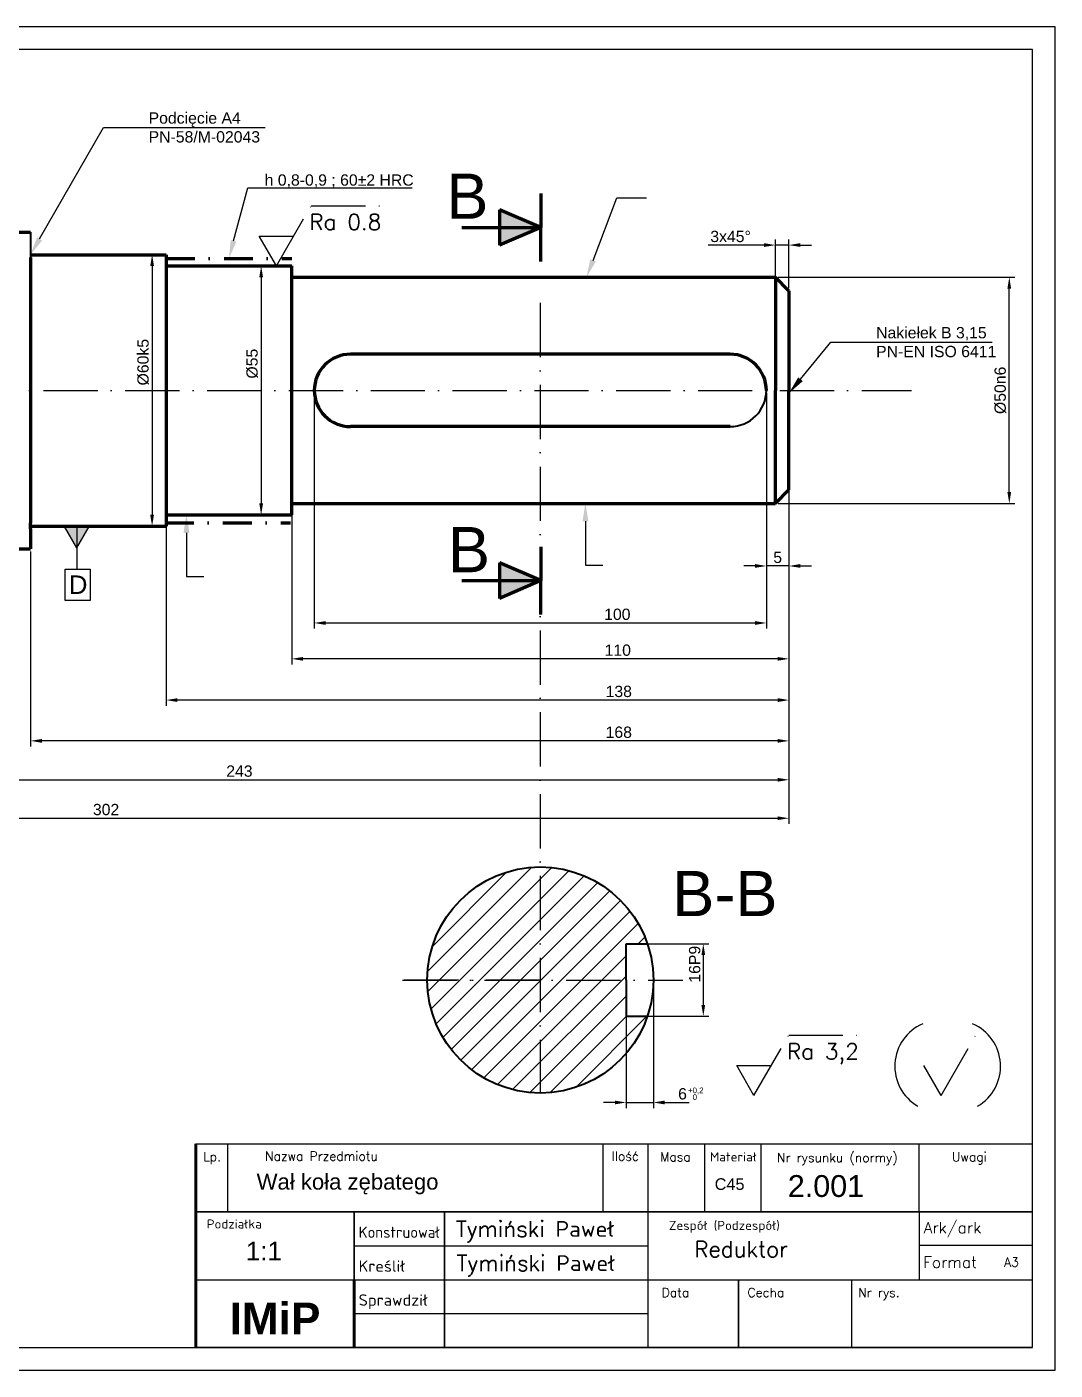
# Model space of a CAD drawing. Header units: millimetres. Extents: x 0 to 420, y 0 to 297.
# Drawn here: x 192.5 to 420, y 0 to 297 of the extents above; entities that cross this region are included whole.
import ezdxf
from ezdxf import colors
from ezdxf.entities.mleader import LeaderData, LeaderLine
from ezdxf.enums import TextEntityAlignment as Align
from ezdxf.math import Vec2, Vec3

# ---------------------------------------------------------------- set-up
doc = ezdxf.new("R2010")
doc.units = ezdxf.units.MM
doc.linetypes.add('ACAD_ISO10W100', pattern=[18, 12, -3, 0, -3])
doc.linetypes.add('DASHDOT2', pattern=[12.7, 6.35, -3.175, 0, -3.175])
for name, color, linetype, lineweight in [('bardzo gruba', 240, 'Continuous', 60), ('GRUBE', 7, 'Continuous', 35), ('TEXT', 5, 'Continuous', 25)]:
    doc.layers.add(name, color=color, linetype=linetype, lineweight=lineweight)
doc.styles.add('ROMANS', font='ROMANS.SHX', dxfattribs={"height": 3.5})
doc.styles.get("Standard").update_dxf_attribs({"font": 'arial.ttf'})
doc.dimstyles.new('ISO-25', dxfattribs={"dimtxt": 2.5, "dimasz": 2.5, "dimexe": 1.25, "dimexo": 0.625, "dimtad": 1, "dimtxsty": 'Standard', "dimcen": 2.5, "dimadec": 0, "dimazin": 0, "dimtfac": 1, "dimtmove": 0, "dimatfit": 3, "dimfxl": 1, "dimarcsym": 0})

# ---------------------------------------------------------------- blocks, each defined once
blk = doc.blocks.new('*D1')
at = {"color": 0, "lineweight": -2, "transparency": 16777216}
for p, q in [((358.74, 241.63), (411.11, 241.63)), ((409.86, 194.13), (409.86, 239.13)), ((358.74, 191.63), (411.11, 191.63))]:
    blk.add_line(p, q, dxfattribs=at)
at = {"color": 0, "transparency": 16777216}
for points in [[(409.44, 239.13), (410.27, 239.13), (409.86, 241.63)], [(409.44, 194.13), (410.27, 194.13), (409.86, 191.63)]]:
    blk.add_solid(points, dxfattribs=at)
at = {"layer": 'Defpoints', "color": 0, "transparency": 16777216}
for p in [(358.12, 241.63), (409.86, 241.63), (358.12, 191.63)]:
    blk.add_point(p, dxfattribs=at)
at = {"color": 0, "transparency": 16777216, "insert": (407.88, 216.63), "char_height": 2.5, "attachment_point": 5, "rotation": 90}
blk.add_mtext('%%c50n6', dxfattribs=at)
blk = doc.blocks.new('*D2')
at = {"color": 0, "lineweight": -2, "transparency": 16777216}
for p, q in [((251.12, 194), (251.12, 156.02)), ((361.12, 194), (361.12, 156.02)), ((358.62, 157.27), (253.62, 157.27))]:
    blk.add_line(p, q, dxfattribs=at)
at = {"color": 0, "lineweight": 40, "transparency": 16777216}
for points in [[(253.62, 157.68), (253.62, 156.85), (251.12, 157.27)], [(358.62, 157.68), (358.62, 156.85), (361.12, 157.27)]]:
    blk.add_solid(points, dxfattribs=at)
at = {"layer": 'Defpoints', "color": 0, "lineweight": 40, "transparency": 16777216}
for p in [(251.12, 194.63), (361.12, 194.63), (251.12, 157.27)]:
    blk.add_point(p, dxfattribs=at)
at = {"color": 0, "lineweight": 20, "transparency": 16777216, "insert": (323.25, 159.17), "char_height": 2.5, "attachment_point": 5}
blk.add_mtext('110', dxfattribs=at)
blk = doc.blocks.new('*D3')
at = {"color": 0, "lineweight": -2, "transparency": 16777216}
for p, q in [((223.35, 194), (223.35, 146.9)), ((361.12, 194), (361.12, 146.9)), ((358.62, 148.15), (225.85, 148.15))]:
    blk.add_line(p, q, dxfattribs=at)
at = {"color": 0, "lineweight": 40, "transparency": 16777216}
for points in [[(225.85, 148.57), (225.85, 147.73), (223.35, 148.15)], [(358.62, 148.57), (358.62, 147.73), (361.12, 148.15)]]:
    blk.add_solid(points, dxfattribs=at)
at = {"layer": 'Defpoints', "color": 0, "lineweight": 40, "transparency": 16777216}
for p in [(223.35, 194.63), (361.12, 194.63), (223.35, 148.15)]:
    blk.add_point(p, dxfattribs=at)
at = {"color": 0, "lineweight": 20, "transparency": 16777216, "insert": (323.47, 150.05), "char_height": 2.5, "attachment_point": 5}
blk.add_mtext('138', dxfattribs=at)
blk = doc.blocks.new('*D4')
at = {"color": 0, "lineweight": -2, "transparency": 16777216}
for p, q in [((361.12, 193.38), (361.12, 137.88)), ((193.35, 181), (193.35, 137.88)), ((358.62, 139.13), (195.85, 139.13))]:
    blk.add_line(p, q, dxfattribs=at)
at = {"color": 0, "lineweight": 40, "transparency": 16777216}
for points in [[(195.85, 139.55), (195.85, 138.72), (193.35, 139.13)], [(358.62, 139.55), (358.62, 138.72), (361.12, 139.13)]]:
    blk.add_solid(points, dxfattribs=at)
at = {"layer": 'Defpoints', "color": 0, "lineweight": 40, "transparency": 16777216}
for p in [(361.12, 194), (193.35, 181.63), (193.35, 139.13)]:
    blk.add_point(p, dxfattribs=at)
at = {"color": 0, "lineweight": 20, "transparency": 16777216, "insert": (323.47, 141.03), "char_height": 2.5, "attachment_point": 5}
blk.add_mtext('168', dxfattribs=at)
blk = doc.blocks.new('*D7')
at = {"color": 0, "lineweight": -2, "transparency": 16777216}
for p, q in [((361.12, 194), (361.12, 120.77)), ((59, 188.92), (59, 120.77)), ((61.5, 122.02), (358.62, 122.02))]:
    blk.add_line(p, q, dxfattribs=at)
at = {"color": 0, "lineweight": 40, "transparency": 16777216}
for points in [[(61.5, 122.44), (61.5, 121.61), (59, 122.02)], [(358.62, 122.44), (358.62, 121.61), (361.12, 122.02)]]:
    blk.add_solid(points, dxfattribs=at)
at = {"layer": 'Defpoints', "color": 0, "lineweight": 40, "transparency": 16777216}
for p in [(361.12, 194.63), (59, 189.54), (361.12, 122.02)]:
    blk.add_point(p, dxfattribs=at)
at = {"color": 0, "lineweight": 20, "transparency": 16777216, "insert": (210.06, 123.93), "char_height": 2.5, "attachment_point": 5}
blk.add_mtext('302', dxfattribs=at)
blk = doc.blocks.new('*D9')
at = {"color": 0, "lineweight": -2, "transparency": 16777216}
for p, q in [((356.12, 216), (356.12, 176.55)), ((361.12, 216), (361.12, 176.55)), ((353.62, 177.8), (351.12, 177.8)), ((361.12, 177.8), (356.12, 177.8)), ((363.62, 177.8), (366.12, 177.8))]:
    blk.add_line(p, q, dxfattribs=at)
at = {"color": 0, "lineweight": 40, "transparency": 16777216}
for points in [[(353.62, 178.22), (353.62, 177.39), (356.12, 177.8)], [(363.62, 178.22), (363.62, 177.39), (361.12, 177.8)]]:
    blk.add_solid(points, dxfattribs=at)
at = {"layer": 'Defpoints', "color": 0, "lineweight": 40, "transparency": 16777216}
for p in [(356.12, 216.63), (361.12, 216.63), (356.12, 177.8)]:
    blk.add_point(p, dxfattribs=at)
at = {"color": 0, "lineweight": 20, "transparency": 16777216, "insert": (358.62, 179.7), "char_height": 2.5, "attachment_point": 5}
blk.add_mtext('5', dxfattribs=at)
blk = doc.blocks.new('*D10')
at = {"color": 0, "lineweight": -2, "transparency": 16777216}
for p, q in [((256.12, 216), (256.12, 163.95)), ((356.12, 216), (356.12, 163.95)), ((258.62, 165.2), (353.62, 165.2))]:
    blk.add_line(p, q, dxfattribs=at)
at = {"color": 0, "lineweight": 40, "transparency": 16777216}
for points in [[(258.62, 165.61), (258.62, 164.78), (256.12, 165.2)], [(353.62, 165.61), (353.62, 164.78), (356.12, 165.2)]]:
    blk.add_solid(points, dxfattribs=at)
at = {"layer": 'Defpoints', "color": 0, "lineweight": 40, "transparency": 16777216}
for p in [(256.12, 216.63), (356.12, 216.63), (356.12, 165.2)]:
    blk.add_point(p, dxfattribs=at)
at = {"color": 0, "transparency": 16777216, "insert": (323.15, 167.1), "char_height": 2.5, "attachment_point": 5}
blk.add_mtext('100', dxfattribs=at)
blk = doc.blocks.new('*D11')
at = {"color": 0, "lineweight": -2, "transparency": 16777216}
for p, q in [((237.86, 244.13), (245.61, 244.13)), ((244.36, 241.63), (244.36, 191.63)), ((237.86, 189.13), (245.61, 189.13))]:
    blk.add_line(p, q, dxfattribs=at)
at = {"color": 0, "lineweight": 40, "transparency": 16777216}
for points in [[(243.95, 241.63), (244.78, 241.63), (244.36, 244.13)], [(243.95, 191.63), (244.78, 191.63), (244.36, 189.13)]]:
    blk.add_solid(points, dxfattribs=at)
at = {"layer": 'Defpoints', "color": 0, "lineweight": 40, "transparency": 16777216}
for p in [(237.24, 244.13), (237.24, 189.13), (244.36, 189.13)]:
    blk.add_point(p, dxfattribs=at)
at = {"color": 0, "lineweight": 70, "transparency": 16777216, "insert": (242.39, 222.53), "char_height": 2.5, "attachment_point": 5, "rotation": 90}
blk.add_mtext('%%c55', dxfattribs=at)
blk = doc.blocks.new('*D12')
at = {"color": 0, "lineweight": -2, "transparency": 16777216}
for p, q in [((219.8, 246.63), (218.99, 246.63)), ((220.24, 244.13), (220.24, 189.13)), ((219.8, 186.63), (218.99, 186.63))]:
    blk.add_line(p, q, dxfattribs=at)
at = {"color": 0, "transparency": 16777216}
for points in [[(219.82, 244.13), (220.66, 244.13), (220.24, 246.63)], [(219.82, 189.13), (220.66, 189.13), (220.24, 186.63)]]:
    blk.add_solid(points, dxfattribs=at)
at = {"layer": 'Defpoints', "color": 0, "transparency": 16777216}
for p in [(220.42, 246.63), (220.24, 186.63), (220.42, 186.63)]:
    blk.add_point(p, dxfattribs=at)
at = {"color": 0, "transparency": 16777216, "insert": (218.27, 222.86), "char_height": 2.5, "attachment_point": 5, "rotation": 90}
blk.add_mtext('%%c60k5', dxfattribs=at)
blk = doc.blocks.new('*D18')
at = {"color": 0, "lineweight": -2, "transparency": 16777216}
for p, q in [((358.12, 239.25), (358.12, 250)), ((361.12, 239.25), (361.12, 250)), ((355.62, 248.75), (343.28, 248.75)), ((361.12, 248.75), (358.12, 248.75)), ((363.62, 248.75), (366.12, 248.75))]:
    blk.add_line(p, q, dxfattribs=at)
at = {"color": 0, "transparency": 16777216}
for points in [[(355.62, 249.17), (355.62, 248.34), (358.12, 248.75)], [(363.62, 249.17), (363.62, 248.34), (361.12, 248.75)]]:
    blk.add_solid(points, dxfattribs=at)
at = {"layer": 'Defpoints', "color": 0, "transparency": 16777216}
for p in [(358.12, 248.75), (358.12, 238.63), (361.12, 238.63)]:
    blk.add_point(p, dxfattribs=at)
at = {"color": 0, "transparency": 16777216, "insert": (348.2, 250.65), "char_height": 2.5, "attachment_point": 5}
blk.add_mtext('3x45%%d', dxfattribs=at)
blk = doc.blocks.new('*D23')
at = {"color": 0, "lineweight": -2, "transparency": 16777216}
for p, q in [((325.74, 94.26), (343.42, 94.26)), ((342.17, 91.76), (342.17, 80.76)), ((325.74, 78.26), (343.42, 78.26))]:
    blk.add_line(p, q, dxfattribs=at)
at = {"color": 0, "transparency": 16777216}
for points in [[(341.76, 91.76), (342.59, 91.76), (342.17, 94.26)], [(341.76, 80.76), (342.59, 80.76), (342.17, 78.26)]]:
    blk.add_solid(points, dxfattribs=at)
at = {"layer": 'Defpoints', "color": 0, "transparency": 16777216}
for p in [(325.12, 94.26), (325.12, 78.26), (342.17, 78.26)]:
    blk.add_point(p, dxfattribs=at)
at = {"color": 0, "transparency": 16777216, "insert": (340.27, 89.74), "char_height": 2.5, "attachment_point": 5, "rotation": 90}
blk.add_mtext('16P9', dxfattribs=at)
blk = doc.blocks.new('*D24')
at = {"color": 0, "lineweight": -2, "transparency": 16777216}
for p, q in [((325.12, 85.63), (325.12, 57.93)), ((331.12, 85.63), (331.12, 57.93)), ((322.62, 59.18), (320.12, 59.18)), ((325.12, 59.18), (331.12, 59.18)), ((333.62, 59.18), (339.02, 59.18))]:
    blk.add_line(p, q, dxfattribs=at)
at = {"color": 0, "transparency": 16777216}
for points in [[(322.62, 59.59), (322.62, 58.76), (325.12, 59.18)], [(333.62, 59.59), (333.62, 58.76), (331.12, 59.18)]]:
    blk.add_solid(points, dxfattribs=at)
at = {"layer": 'Defpoints', "color": 0, "transparency": 16777216}
for p in [(325.12, 86.26), (331.12, 86.26), (325.12, 59.18)]:
    blk.add_point(p, dxfattribs=at)
at = {"color": 0, "transparency": 16777216, "insert": (337.57, 61.08), "char_height": 2.5, "attachment_point": 5}
blk.add_mtext('6', dxfattribs=at)
blk = doc.blocks.new('*D28')
at = {"color": 0, "lineweight": -2, "transparency": 16777216}
for p, q in [((118, 216), (118, 129.28)), ((361.12, 216), (361.12, 129.28)), ((120.5, 130.53), (358.62, 130.53))]:
    blk.add_line(p, q, dxfattribs=at)
at = {"color": 0, "lineweight": 40, "transparency": 16777216}
for points in [[(120.5, 130.94), (120.5, 130.11), (118, 130.53)], [(358.62, 130.94), (358.62, 130.11), (361.12, 130.53)]]:
    blk.add_solid(points, dxfattribs=at)
at = {"layer": 'Defpoints', "color": 0, "lineweight": 40, "transparency": 16777216}
for p in [(118, 216.63), (361.12, 216.63), (361.12, 130.53)]:
    blk.add_point(p, dxfattribs=at)
at = {"color": 0, "lineweight": 20, "transparency": 16777216, "insert": (239.56, 132.43), "char_height": 2.5, "attachment_point": 5}
blk.add_mtext('243', dxfattribs=at)

msp = doc.modelspace()

# ---------------------------------------------------------------- hatches: boundary and pattern name
h = msp.add_hatch(color=256)
h.dxf.hatch_style = 1
h.paths.add_polyline_path([(297.088, 256.554), (297.088, 252.626), (306.215, 252.626)])
h.paths.add_polyline_path([(306.215, 252.626), (297.088, 252.626), (297.088, 248.699)])
h = msp.add_hatch(color=256)
h.dxf.hatch_style = 1
h.paths.add_polyline_path([(203.578, 186.522), (200.84, 186.522), (203.578, 181.779)])
h.paths.add_polyline_path([(206.316, 186.522), (203.578, 186.522), (203.578, 181.779)])
h = msp.add_hatch(color=256)
h.dxf.hatch_style = 1
h.paths.add_polyline_path([(297.088, 178.492), (297.088, 174.564), (306.215, 174.564)])
h.paths.add_polyline_path([(306.215, 174.564), (297.088, 174.564), (297.088, 170.637)])
h = msp.add_hatch()
h.set_pattern_fill('ANSI31', color=256)
h.paths.add_polyline_path([(306.117, 111.258, 0.4142136), (281.117, 86.258), (287.117, 86.258), (306.117, 86.258)])
h.paths.add_polyline_path([(306.117, 111.258), (306.117, 86.258), (325.117, 86.258), (325.117, 94.258), (329.803, 94.258, 0.3217248)])
h.paths.add_polyline_path([(306.117, 86.258), (281.117, 86.258, 0.4142136), (306.117, 61.258)])
h.paths.add_polyline_path([(325.117, 86.258), (306.117, 86.258), (306.117, 61.258, 0.3217248), (329.803, 78.258), (325.117, 78.258)])

# ---------------------------------------------------------------- linework, layer by layer
for p, q in [((217.471, 274.721), (245.252, 274.721)), ((243.135, 261.394), (277.745, 261.394)), ((378.398, 227.252), (406.08, 227.252)), ((203.578, 181.779), (200.84, 186.522)), ((203.578, 186.522), (203.578, 177.036)), ((203.578, 181.779), (206.316, 186.522)), ((281.117, 86.258), (287.117, 86.258)), ((260.888, 0), (260.888, 0))]:
    msp.add_line(p, q)
at = {"lineweight": 80}
for p, q in [((306.215, 260.127), (306.215, 252.626)), ((306.215, 252.626), (297.088, 256.554)), ((297.088, 256.554), (297.088, 248.699)), ((288.771, 252.626), (306.215, 252.626)), ((306.215, 252.626), (297.088, 248.699)), ((306.215, 245.126), (306.215, 252.626)), ((306.215, 182.065), (306.215, 174.564)), ((306.215, 174.564), (297.088, 178.492)), ((297.088, 178.492), (297.088, 170.637)), ((288.771, 174.564), (306.215, 174.564)), ((306.215, 174.564), (297.088, 170.637)), ((306.215, 167.064), (306.215, 174.564))]:
    msp.add_line(p, q, dxfattribs=at)
at = {"linetype": 'ACAD_ISO10W100'}
for p, q in [((247.738, 244.128), (255.422, 257.438)), ((255.422, 257.438), (273.1, 257.438)), ((247.738, 244.128), (243.911, 250.755)), ((243.911, 250.755), (251.564, 250.755)), ((306.117, 235.956), (306.117, 61.27)), ((33.304, 216.628), (388.214, 216.628)), ((306.117, 86.258), (275.646, 86.258)), ((275.646, 86.258), (337.617, 86.258))]:
    msp.add_line(p, q, dxfattribs=at)
at = {"lineweight": 70}
for p, q in [((174.653, 251.628), (193.355, 251.628)), ((223.355, 246.628), (223.355, 186.628)), ((193.355, 246.025), (193.355, 187.231)), ((251.117, 189.128), (251.117, 244.128)), ((361.117, 238.628), (358.117, 241.628)), ((193.355, 186.025), (193.355, 187.231)), ((193.355, 186.025), (193.355, 181.628)), ((174.653, 181.628), (193.355, 181.628))]:
    msp.add_line(p, q, dxfattribs=at)
at = {"lineweight": 40}
for p, q in [((193.355, 251.628), (193.355, 246.025)), ((325.117, 86.258), (325.117, 94.258)), ((325.117, 94.258), (329.803, 94.258)), ((325.117, 86.258), (325.117, 78.258)), ((325.117, 78.258), (329.803, 78.258))]:
    msp.add_line(p, q, dxfattribs=at)
at = {"linetype": 'ByBlock', "lineweight": 70}
for p, q in [((193.355, 246.628), (223.355, 246.628)), ((223.355, 244.128), (251.117, 244.128)), ((251.117, 241.628), (358.117, 241.628)), ((358.117, 241.628), (358.117, 216.628)), ((361.117, 238.628), (361.117, 216.628)), ((348.117, 224.628), (264.117, 224.628)), ((358.117, 191.628), (358.117, 216.628)), ((361.117, 194.628), (361.117, 216.628)), ((348.117, 208.628), (264.117, 208.628)), ((358.117, 191.628), (361.117, 194.628)), ((251.117, 191.628), (358.117, 191.628)), ((223.355, 189.128), (251.117, 189.128)), ((193.355, 186.628), (223.355, 186.628))]:
    msp.add_line(p, q, dxfattribs=at)
at = {"linetype": 'ACAD_ISO10W100', "lineweight": 70}
msp.add_line((193.355, 246.025), (193.355, 187.231), dxfattribs=at)
at = {"linetype": 'DASHDOT2', "lineweight": 80}
for p, q in [((223.355, 245.806), (251.117, 245.806)), ((223.116, 187.358), (250.878, 187.358))]:
    msp.add_line(p, q, dxfattribs=at)
at = {"linetype": 'ACAD_ISO10W100', "lineweight": 30}
for p, q in [((353.38, 60.741), (361.065, 74.051)), ((361.065, 74.051), (378.742, 74.051)), ((394.769, 60.741), (402.454, 74.051)), ((353.38, 60.741), (349.554, 67.368)), ((349.554, 67.368), (357.207, 67.368)), ((394.769, 60.741), (390.943, 67.368))]:
    msp.add_line(p, q, dxfattribs=at)
at = {"lineweight": 30}
msp.add_line((389.923, 35), (389.923, 50), dxfattribs=at)
for points in [[(0, 0), (420, 0), (420, 297), (0, 297)], [(201.014, 177.07), (206.533, 177.07), (206.533, 170.134), (201.014, 170.134)]]:
    msp.add_lwpolyline(points, close=True)
at = {"color": 7}
msp.add_lwpolyline([(5, 5), (415, 5), (415, 292), (5, 292)], close=True, dxfattribs=at)
at = {"lineweight": 40}
msp.add_circle((306.117, 86.258), 25, dxfattribs=at)
at = {"linetype": 'ByBlock', "lineweight": 70}
for centre, start, end in [((264.117, 216.628), 90, 180), ((348.117, 216.628), 0, 90), ((264.117, 216.628), 180, 270)]:
    msp.add_arc(centre, 8, start, end, dxfattribs=at)
at = {"linetype": 'ByBlock', "lineweight": 40}
msp.add_arc((348.117, 216.628), 8, 270, 0, dxfattribs=at)
at = {"lineweight": 30}
for centre, start, end in [((394.788, 67.186), 113.444, 239.6494), ((397.669, 67.186), 300.3506, 66.556)]:
    msp.add_arc(centre, 10.252, start, end, dxfattribs=at)
at = {"layer": 'bardzo gruba', "color": 7}
for p, q in [((229.923, 5), (229.923, 50)), ((264.923, 20), (264.923, 5))]:
    msp.add_line(p, q, dxfattribs=at)
at = {"layer": 'bardzo gruba', "color": 7, "lineweight": 30}
for p, q in [((229.923, 50), (414.923, 50)), ((414.923, 50), (414.923, 5)), ((229.923, 20), (264.923, 20)), ((349.923, 5), (349.923, 20)), ((349.923, 20), (414.923, 20)), ((414.923, 5), (229.923, 5))]:
    msp.add_line(p, q, dxfattribs=at)
at = {"layer": 'GRUBE', "color": 7}
for p, q in [((229.923, 50), (229.923, 5)), ((229.923, 35), (414.923, 35)), ((264.923, 35), (264.923, 5)), ((284.923, 35), (284.923, 5))]:
    msp.add_line(p, q, dxfattribs=at)
at = {"layer": 'GRUBE', "color": 7, "lineweight": 30}
for p, q in [((236.923, 50), (236.923, 35)), ((319.923, 50), (319.923, 35)), ((329.923, 50), (329.923, 5)), ((342.423, 50), (342.423, 35)), ((354.923, 50), (354.923, 35)), ((389.923, 35), (389.923, 20)), ((264.923, 27.5), (329.923, 27.5)), ((389.923, 27.636), (414.923, 27.636)), ((229.923, 20), (414.923, 20)), ((349.923, 20), (349.923, 5)), ((374.923, 20), (374.923, 5)), ((264.923, 12.5), (329.923, 12.5))]:
    msp.add_line(p, q, dxfattribs=at)

# ---------------------------------------------------------------- texts
for s, height, p in [('B', 10, (285.324, 254.556)), ('B', 10, (285.682, 176.417)), ('D', 4.096, (201.811, 171.613)), ('B-B', 10, (335.301, 100.378))]:
    msp.add_text(s, height=height).set_placement(p)
at = {"linetype": 'ACAD_ISO10W100', "style": 'ROMANS'}
msp.add_text('Ra 0.8', height=3.5, dxfattribs=at).set_placement((255.032, 252.107))
at = {"linetype": 'ACAD_ISO10W100', "lineweight": 30, "style": 'ROMANS'}
msp.add_text('Ra 3,2', height=3.5, dxfattribs=at).set_placement((360.675, 68.72))
at = {"lineweight": 30}
for s, height, p in [('Wał koła zębatego', 3.5, (243.369, 39.915)), ('C45', 2.5714, (344.691, 39.847)), ('2.001', 4.8278, (360.866, 38.289)), ('1:1', 4.0936, (240.979, 24.291))]:
    msp.add_text(s, height=height, dxfattribs=at).set_placement(p)
at = {"lineweight": 30, "style": 'ROMANS'}
for p in [(287.445, 29.474), (287.609, 21.917)]:
    msp.add_text('Tymiński Paweł', height=3.5, dxfattribs=at).set_placement(p)
at = {"char_height": 1.25, "attachment_point": 1}
for s, width, insert in [('+0,2', 0.36503, (338.777, 62.484)), ('0', 2.62156, (339.821, 60.981))]:
    msp.add_mtext_dynamic_manual_height_columns(s, width=width, gutter_width=34.578, heights=[0], dxfattribs=dict(at, insert=insert))
at = {"lineweight": 30, "insert": (340.182, 28.487), "char_height": 3.5, "attachment_point": 1, "style": 'ROMANS'}
msp.add_mtext_dynamic_manual_height_columns('Reduktor', width=28.67058, gutter_width=34.578, heights=[0], dxfattribs=at)
at = {"layer": 'GRUBE', "color": 7, "lineweight": 30, "style": 'ROMANS'}
msp.add_text('A3', height=2, dxfattribs=at).set_placement((410.339, 22.869), align=Align.CENTER)
at = {"layer": 'GRUBE', "color": 7, "lineweight": 30, "insert": (247.423, 11.424), "char_height": 7, "width": 35, "attachment_point": 5, "style": 'ROMANS'}
msp.add_mtext('{\\fArial|b1|i0|c238|p34;IMiP}', dxfattribs=at)
at = {"layer": 'TEXT', "color": 7, "lineweight": 30, "style": 'ROMANS'}
for s, p in [('Lp.', (233.513, 46.197)), ('Nazwa Przedmiotu', (257.701, 46.313)), ('Ilość', (324.914, 46.313)), ('Masa', (336.012, 46.157)), ('Materiał', (348.825, 46.157)), ('Nr rysunku (normy)', (371.831, 46)), ('Uwagi', (401.029, 46.157)), ('Podziałka', (238.426, 31.313)), ('Zespół (Podzespół)', (346.831, 31)), ('Data', (336.012, 16.157)), ('Cecha', (356.012, 16.157)), ('Nr rys.', (381.012, 16.157))]:
    msp.add_text(s, height=2, dxfattribs=at).set_placement(p, align=Align.CENTER)
for s, p in [('Ark/ark', (390.923, 30.25)), ('Kreślił', (265.923, 21.75)), ('Format', (390.801, 22.595)), ('Sprawdził', (265.923, 14.25))]:
    msp.add_text(s, height=2.5, dxfattribs=at).set_placement(p)
at = {"layer": 'TEXT', "color": 7, "lineweight": 30, "style": 'ROMANS', "width": 0.804255}
msp.add_text('Konstruował', height=2.5, dxfattribs=at).set_placement((265.923, 29.25), (283.923, 29.25), align=Align.FIT)

# ---------------------------------------------------------------- dimensions: what is measured, and where the dimension line sits
dim = msp.add_linear_dim(base=(358.117, 248.752), p1=(361.117, 238.628), p2=(358.117, 238.628), text='3x45%%d', dimstyle='ISO-25')
dim.commit()
dim.dimension.update_dxf_attribs({"geometry": '*D18', "text_midpoint": (348.196, 250.655)})
for base, p1, p2, text, picture, middle in [((220.242, 186.628), (220.422, 246.628), (220.422, 186.628), '%%c60k5', '*D12', (220.242, 222.857)), ((342.172, 78.258), (325.117, 94.258), (325.117, 78.258), '16P9', '*D23', (342.172, 89.737))]:
    dim = msp.add_linear_dim(base=base, p1=p1, p2=p2, angle=90, text=text, dimstyle='ISO-25')
    dim.commit()
    dim.dimension.update_dxf_attribs({"geometry": picture, "text_midpoint": middle, "dimtype": 160})
at = {"lineweight": 70}
dim = msp.add_linear_dim(base=(244.365, 189.128), p1=(237.236, 244.128), p2=(237.236, 189.128), angle=90, text='%%c55', dimstyle='ISO-25', dxfattribs=at)
dim.commit()
dim.dimension.update_dxf_attribs({"geometry": '*D11', "text_midpoint": (244.365, 222.528), "dimtype": 160})
dim = msp.add_linear_dim(base=(409.855, 241.628), p1=(358.117, 191.628), p2=(358.117, 241.628), angle=90, text='%%c50n6', dimstyle='ISO-25')
dim.commit()
dim.dimension.update_dxf_attribs({"geometry": '*D1', "text_midpoint": (407.884, 216.628)})
at = {"lineweight": 20}
for base, p1, p2, text, picture, middle in [((361.117, 130.527), (118.003, 216.628), (361.117, 216.628), '243', '*D28', (239.56, 130.527)), ((361.117, 122.025), (59.003, 189.543), (361.117, 194.628), '302', '*D7', (210.06, 122.025)), ((193.355, 139.132), (361.117, 194.003), (193.355, 181.628), '168', '*D4', (323.473, 139.132)), ((223.355, 148.148), (361.117, 194.628), (223.355, 194.628), '138', '*D3', (323.473, 148.148))]:
    dim = msp.add_linear_dim(base=base, p1=p1, p2=p2, text=text, dimstyle='ISO-25', dxfattribs=at)
    dim.commit()
    dim.dimension.update_dxf_attribs({"geometry": picture, "text_midpoint": middle, "dimtype": 160})
dim = msp.add_linear_dim(base=(356.117, 165.198), p1=(256.117, 216.628), p2=(356.117, 216.628), dimstyle='ISO-25')
dim.commit()
dim.dimension.update_dxf_attribs({"geometry": '*D10', "text_midpoint": (323.152, 165.198), "dimtype": 160})
dim = msp.add_linear_dim(base=(356.117, 177.804), p1=(361.117, 216.628), p2=(356.117, 216.628), dimstyle='ISO-25', dxfattribs=at)
dim.commit()
dim.dimension.update_dxf_attribs({"geometry": '*D9', "text_midpoint": (358.617, 179.7)})
dim = msp.add_linear_dim(base=(251.117, 157.268), p1=(361.117, 194.628), p2=(251.117, 194.628), dimstyle='ISO-25', dxfattribs=at)
dim.commit()
dim.dimension.update_dxf_attribs({"geometry": '*D2', "text_midpoint": (323.25, 157.268), "dimtype": 160})
dim = msp.add_linear_dim(base=(325.117, 59.178), p1=(331.117, 86.258), p2=(325.117, 86.258), angle=180, dimstyle='ISO-25')
dim.commit()
dim.dimension.update_dxf_attribs({"geometry": '*D24', "text_midpoint": (337.567, 59.178), "dimtype": 160})

# ---------------------------------------------------------------- leaders
ml = msp.add_multileader_mtext('Standard')
ml.set_content('Podcięcie A4^JPN-58/M-02043', color=256)
ml.set_leader_properties()
ml.build(insert=Vec2(0, 0))
ml.multileader.update_dxf_attribs({"text_left_attachment_type": 2})
ctx = ml.context
ctx.base_point, ctx.char_height, ctx.plane_origin = Vec3(217.471, 274.721), 2.5, Vec3(193.162, 246.272)
ctx.left_attachment = 2
notes = []
notes.append((ctx, [(0, (1, 1, 0), (209.471, 274.721), (1, 0), 8, [(0, [(193.355, 246.628)], 0, [])])]))
ctx.mtext.insert, ctx.mtext.flow_direction = Vec3(219.471, 278.097), 5
ml = msp.add_multileader_mtext('Standard')
ml.set_content('h 0,8-0,9 ; 60%%P2 HRC', color=256)
ml.set_leader_properties()
ml.build(insert=Vec2(0, 0))
ml.multileader.update_dxf_attribs({"text_left_attachment_type": 7})
ctx = ml.context
ctx.base_point, ctx.char_height, ctx.plane_origin = Vec3(243.135, 261.394), 2.5, Vec3(237.236, 244.928)
ctx.left_attachment = 7
notes.append((ctx, [(0, (1, 1, 0), (241.414, 261.394), (1, 0), 1.721, [(0, [(237.236, 245.806)], 0, [])])]))
ctx.mtext.insert, ctx.mtext.flow_direction = Vec3(245.135, 264.389), 5
ml = msp.add_multileader_mtext('Standard')
ml.set_content('', color=256)
ml.set_leader_properties()
ml.build(insert=Vec2(0, 0))
ctx = ml.context
ctx.base_point, ctx.plane_origin = Vec3(329.598, 259.171), Vec3(316.341, 241.628)
notes.append((ctx, [(0, (1, 1, 0), (323.057, 259.171), (1, 0), 6.541, [(0, [(316.341, 241.628)], 0, [])])]))
ctx.mtext.insert, ctx.mtext.flow_direction = Vec3(331.598, 261.171), 5
ml = msp.add_multileader_mtext('Standard')
ml.set_content('Nakiełek B 3,15^JPN-EN ISO 6411', color=256)
ml.set_leader_properties()
ml.build(insert=Vec2(0, 0))
ml.multileader.update_dxf_attribs({"text_left_attachment_type": 2, "text_right_attachment_type": 2})
ctx = ml.context
ctx.base_point, ctx.char_height, ctx.plane_origin = Vec3(378.398, 227.252), 2.5, Vec3(361.117, 216.003)
ctx.left_attachment, ctx.right_attachment = 2, 2
notes.append((ctx, [(0, (1, 1, 0), (370.398, 227.252), (1, 0), 8, [(0, [(361.117, 216.003)], 0, [])])]))
ctx.mtext.insert, ctx.mtext.flow_direction = Vec3(380.398, 230.634), 5
ml = msp.add_multileader_mtext('Standard')
ml.set_content('', color=256)
ml.set_leader_properties()
ml.build(insert=Vec2(0, 0))
ctx = ml.context
ctx.base_point, ctx.plane_origin = Vec3(319.936, 178.002), Vec3(316.093, 191.686)
notes.append((ctx, [(0, (1, 1, 0), (316.109, 178.002), (1, 0), 3.827, [(0, [(316.093, 191.686)], 0, [])])]))
ctx.mtext.insert, ctx.mtext.flow_direction = Vec3(321.936, 180.002), 5
ml = msp.add_multileader_mtext('Standard')
ml.set_content('', color=256)
ml.set_leader_properties()
ml.build(insert=Vec2(0, 0))
ctx = ml.context
ctx.base_point, ctx.plane_origin = Vec3(231.685, 175.443), Vec3(227.842, 189.128)
notes.append((ctx, [(0, (1, 1, 0), (227.858, 175.443), (1, 0), 3.827, [(0, [(227.842, 189.128)], 0, [])])]))
ctx.mtext.insert, ctx.mtext.flow_direction = Vec3(233.685, 177.443), 5
for ctx, leaders in notes:
    for number, flags, end, landing, length, lines in leaders:
        leader = LeaderData()
        leader.index, (leader.has_last_leader_line, leader.has_dogleg_vector, leader.attachment_direction) = number, flags
        leader.last_leader_point, leader.dogleg_vector, leader.dogleg_length = Vec3(end), Vec3(landing), length
        for number, points, colour, breaks in lines:
            line = LeaderLine()
            line.index, line.vertices, line.color, line.breaks = number, Vec3.list(points), colors.encode_raw_color(colour), breaks
            leader.lines.append(line)
        ctx.leaders.append(leader)

doc.saveas('drawing.dxf')
